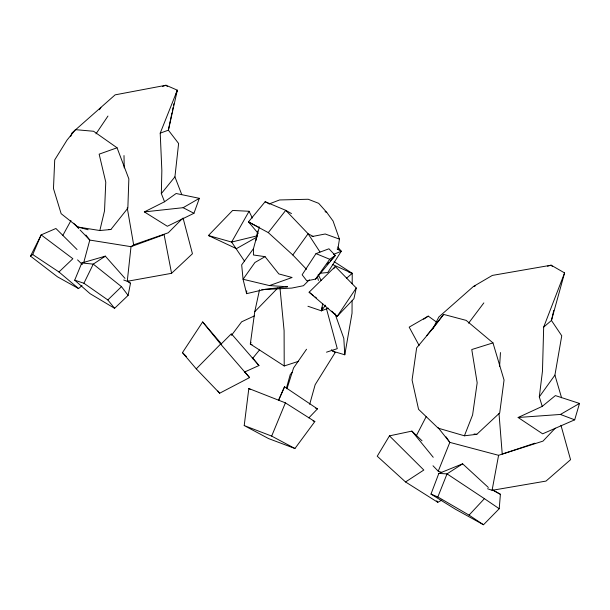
<?xml version="1.0" encoding="UTF-8"?>
<svg xmlns="http://www.w3.org/2000/svg" width="610" height="610" viewBox="0 0 610 610"><rect width="100%" height="100%" fill="white"/><g stroke="black" fill="none" stroke-linecap="round" stroke-linejoin="round"><path stroke-width="0.91" d="M253.463 248.674L253.432 254.988L265.045 256.658L278.839 273.928L292.106 277.497L269.452 285.579L243.062 279.266L241.674 264.87L253.463 248.674L259.372 226.958M352.092 300.852L352.031 313.182L344.787 354.784L332.343 351.093M352.183 283.78L352.237 273.349L334.097 261.614M164.555 201.75L176.13 193.507L199.356 198.326L193.942 213.287L167.346 226.272L144.349 211.906L164.555 201.75L161.337 193.576L161.848 170.518L160.216 133.14L177.335 90.173L166.027 85.247L115.13 94.855L72.018 132.911L70.714 136.419M432.818 328.881L438.842 316.979L473.375 286.517L492.339 275.415L551.181 265.19L564.578 272.929L543.678 327.105L542.473 371.078L539.309 396.866L542.221 406.382L518.126 417.492L542.625 433.824L574.689 419.825L579.5 403.439L555.382 395.593L542.221 406.382M269.452 285.579L287.417 286.753L265.396 289.239L246.6 293.669L246.737 290.863M499.598 366.473L500.459 352.557M488.32 487.443L462.632 463.821L438.826 473.451L430.988 494.092L455.327 509.175L483.494 524.753L499.224 508.725L500.398 494.313L492.346 489.731M123.723 280.013L127.261 281.301L131.02 246.676L133.651 244.816L168.284 232.768L182.032 218.944M181.75 194.605L174.925 176.854L178.616 143.502L168.383 130.182L171.959 112.858M244.213 425.559L248.827 388.509L285.396 402.867L314.836 421.556L294.95 448.502L268.583 438.582L244.213 425.559L271.671 436.097L294.95 448.502M259.532 289.742L254.759 311.702L250.321 344.04L284.214 365.977L298.603 361.28M337.803 249.536L339.442 239.135L333.09 221.064L326.762 212.379L318.687 203.336L308.218 199.256L279.571 199.958L269.109 203.961M256.009 240.378L257.611 231.076M539.309 396.866L554.917 375.127L561.749 335.782L551.455 320.456L553.781 310.421M307.936 306.258L321.386 310.818L322.698 303.513M487.596 488.724L492.079 490.326L498.591 455.312L534.917 443.188M124.989 278.381L105.324 256.154L81.793 262.971L74.702 280.173L90.067 293.677L114.588 308.317L128.108 295.385L130.487 283.276L127.734 280.829M172.333 111.035L173.087 107.391M173.461 105.568L173.842 103.746M356.27 287.981L353.93 298.709L337.185 316.369L309.11 292.205L335.294 266.509L356.27 287.981L337.185 316.369L331.71 311.1M99.834 230.534L104.531 210.801L105.774 182.138L99.148 154.162L117.059 147.788L128.855 178.898L127.848 208.178L110.883 229.497L99.834 230.534L78.027 227.042L61.145 213.683L53.474 188.559L54.717 159.896L66.986 140.155L75.434 129.655L93.582 131.264L117.059 147.788M328.424 308.195L321.386 310.818L322.286 307.196M83.753 262.498L89.792 240.073L85.873 235.018M564.578 272.929L551.455 320.456L543.678 327.105M309.689 404.285L315.149 384.712L335.172 352.565L331.375 349.782M286.433 388.135L290.246 374.563L292.091 372.435M286.944 388.837L293.555 367.967L306.548 349.233M176.046 93.734L177.335 90.173L168.383 130.182L160.216 133.14M464.408 435.799L472.597 414.96L477.172 382.821L471.766 349.538L492.979 342.896L504.051 380.045L499.704 412.932L476.829 434.305L464.408 435.799L438.201 428.167L418.559 409.325L412.07 380.015L416.645 347.875L433.649 327.532L443.63 314.409L466.17 320.387L492.979 342.896M483.494 524.753L469.044 515.13L437.843 496.967L447.038 473.871L462.632 463.821M441.831 472.468L438.239 471.195L449.829 442.38L446.032 436.836M251.023 342.294L250.321 344.04L252.052 344.741M271.671 436.097L285.396 402.867M82.045 285.617L78.56 288.56L57.492 276.833L30.5 256.131L32.727 254.553L41.167 234.888L55.906 228.483L77.043 249.52M284.534 386.778L278.541 400.358L284.534 386.778L317.436 408.906L308.866 417.85M114.588 308.317L107.825 299.945L83.913 283.253L93.269 264.122L105.324 256.154L103.639 256.985M30.5 256.131L41.167 234.888L72.872 258.716L58.964 271.976L32.727 254.553M416.302 435.807L426.146 416.714M62.83 235.407L70.981 220.53M257.359 236.825L236.428 248.651L208.406 235.521L232.631 210.45L249.071 211.273L231.625 242.056L244.419 261.034M99.468 109.739L100.902 107.307M422.044 440.816L411.887 431.11L389.462 435.868L377.232 456.211L405.536 481.961L437.789 502.312L441.823 500.108M315.995 253.623L302.133 274.767L306.807 280.844L315.576 279.098L335.309 255.491L328.95 248.781L315.995 253.623L329.751 259.288L335.309 255.491L330.208 260.943M244.724 371.742L249.566 377.59L219.669 393.214L196.26 368.859L182.466 352.633L202.65 321.943L221.643 344.131M95.999 133.849L107.962 116.06M333.685 268.796L335.294 266.509M315.576 279.098L329.751 259.288M306.51 269.338L292.823 254.988L308.088 233.737L285.754 210.336L265.152 201.719L248.453 221.903L258.221 233.409M321.386 310.818L325.557 305.175M231.472 335.347L241.636 321.805L254.393 315.919M468.587 323.178L483.852 302.888M259.25 227.538L248.453 221.903L268.286 232.616L285.754 210.336L291.481 213.576M426.847 335.477L443.63 314.409M161.337 193.576L174.925 176.854M252.319 358.779L259.479 349.995M469.044 515.13L484.409 498.66L499.224 508.725M327.021 264.359L328.927 262.308M555.268 428.174L542.976 441.129L502.236 454.092L499.011 413.595M254.759 311.702L277.802 287.996M196.26 368.859L220.614 344.07L202.65 321.943M220.645 344.505L231.381 333.769L258.953 365.535L244.442 372.077M309.339 279.845L303.467 285.716L291.847 288.072L261.781 289.681M107.825 299.945L121.474 286.662L128.108 295.385M127.261 281.301L171.57 273.318L192.44 253.745L183.053 217.999M346.533 278.236L352.237 273.349L332.442 264.458M423.653 319.213L428.258 316.117L436.737 322.233M405.536 481.961L423.813 470.036L389.462 435.868M144.349 211.906L183.137 207.69L199.356 198.326M428.258 316.117L409.18 327.135L419.116 345.458M518.126 417.492L560.422 414.449L579.5 403.439M265.045 256.658L254.927 262.491L243.062 279.266L246.6 293.669M333.556 254.408L341.287 251.236L337.78 246.974M162.458 86.46L166.027 85.247L167.323 86.498M326.487 352.183L337.277 348.668L326.419 308.538M473.375 286.517L475.205 286.014M547.521 266.196L551.181 265.19L552.408 266.539M256.962 235.887L231.625 242.056L208.406 235.521M311.878 236.588L325.214 233.988L339.442 239.135M492.079 490.326L546.011 481.084L570.556 459.688L560.964 425.277M320.357 273.227L327.791 272.502L341.287 251.236L337.139 249.048M108.984 229.543L110.883 229.497M285.533 286.723L287.417 286.753M438.826 473.451L447.038 473.871L484.409 498.66M81.793 262.971L93.269 264.122L121.474 286.662M474.069 433.977L476.829 434.305M498.591 455.312L449.829 442.38L438.041 427.557M78.027 227.042L88.107 229.756M74.702 280.173L83.913 283.253M348.836 272.197L352.237 273.349M560.422 414.449L574.689 419.825M313.067 420.885L314.836 421.556M325.046 211.708L326.762 212.379M315.713 408.22L317.436 408.906M430.988 494.092L437.843 496.967M183.137 207.69L193.942 213.287M265.152 201.719L269.292 203.885M313.067 236.36L308.088 233.737L319.968 251.953M492.194 489.784L500.398 494.313M128.085 281.835L130.487 283.276M248.827 388.509L250.405 389.508M309.11 292.205L313.593 295.743M315.088 296.925L316.59 298.099M58.964 271.976L78.56 288.56M268.286 232.616L292.823 254.988M77.584 259.89L82.35 264.526M182.466 352.633L186.431 356.553M433.001 465.773L438.239 471.195M73.574 223.229L78.766 228.62M80.062 229.97L89.792 240.073L131.02 246.676L164.098 234.606L171.57 273.318M220.614 344.07L249.566 377.59M252.334 357.544L258.953 365.535M411.887 431.11L433.237 457.286M217.884 391.025L219.669 393.214M436.699 500.787L437.789 502.312M318.168 274.546L321.157 280.501M249.071 211.273L252.357 218.052M334.959 313.593L343.811 338.367L344.787 354.784M554.917 375.127L561.581 397.773M317.398 276.818L318.435 280.44M127.246 207.819L133.651 244.816M279.959 287.829L284.1 330.689L284.214 365.977M124.005 155.558L124.219 167.902"/></g></svg>
